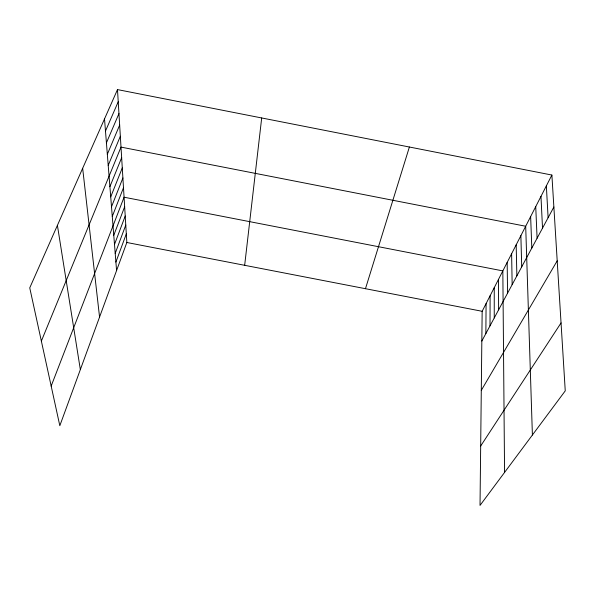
<?xml version="1.0" encoding="UTF-8"?>
<svg xmlns="http://www.w3.org/2000/svg" width="595" height="595" viewBox="0 0 595 595"><rect width="100%" height="100%" fill="white"/><g stroke="black" fill="none" stroke-linecap="round" stroke-linejoin="round"><path stroke-width="0.89" d="M490.005 325.852L490.116 295.752M485.862 333.557L486.085 303.621M551.892 175.049L482.158 311.297L480.024 505.408L565.25 390.863L551.892 175.049L117.49 89.592L29.75 287.861L59.82 425.715L126.839 242.492L117.49 89.592M244.664 265.303L261.696 117.959M365.471 288.701L409.39 147.017M115.899 262.075L126.311 233.895M115.207 253.373L125.776 225.074M114.5 244.441L125.225 216.022M113.771 235.27L124.653 206.74M51.17 386.081L124.072 197.213L502.835 270.896L504.567 472.415M112.277 216.446L123.492 187.715M111.503 206.785L122.897 177.965M110.715 196.863L122.28 167.954M109.904 186.666L121.655 157.675M41.36 341.076L121.008 147.106L525.69 226.249L532.399 435.019M108.216 165.38L120.346 136.248M107.331 154.276L119.662 125.084M106.423 142.83L118.963 113.593M105.486 131.049L118.234 101.767M481.831 341.061L553.871 207.008M481.288 390.372L557.203 260.826M480.678 446.012L561.048 322.921M126.839 242.492L482.158 311.297M57.41 225.356L80.347 369.599M82.66 168.303L99.558 317.068M104.519 118.903L116.575 270.554M546.351 185.878L548.114 217.725M540.967 196.402L542.521 228.13M535.731 206.629L537.092 238.231M530.636 216.573L531.818 248.041M520.87 235.657L521.711 266.85M516.177 244.82L516.869 275.864M511.618 253.745L512.154 284.641M507.171 262.432L507.565 293.171M498.484 279.397L498.617 309.824M494.244 287.683L494.252 317.946"/></g></svg>
